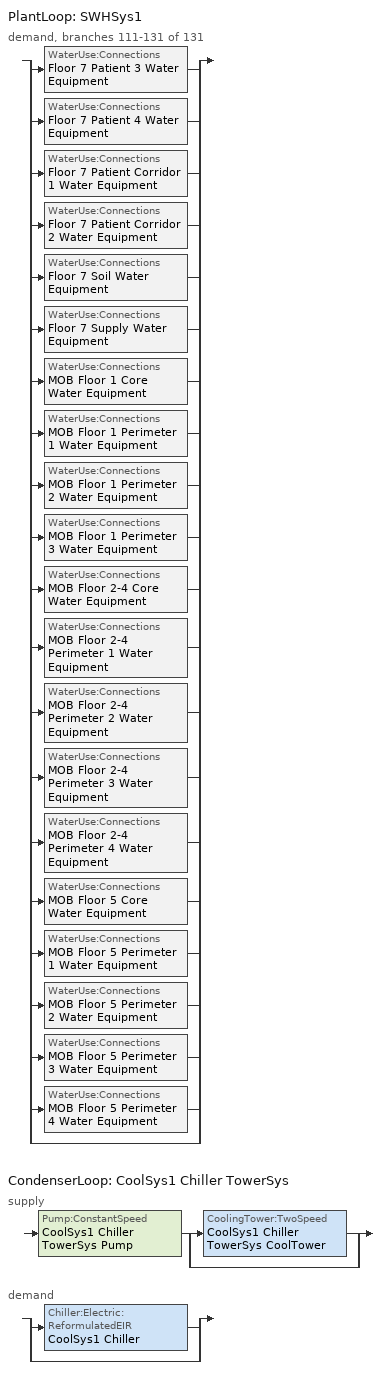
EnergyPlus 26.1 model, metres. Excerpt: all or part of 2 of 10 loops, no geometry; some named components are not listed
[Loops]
PlantLoop 'SWHSys1'
 demand, branches 111-131 of 131: split
  | WaterUse:Connections 'Floor 7 Patient 3 Water Equipment'
  | WaterUse:Connections 'Floor 7 Patient 4 Water Equipment'
  | WaterUse:Connections 'Floor 7 Patient Corridor 1 Water Equipment'
  | WaterUse:Connections 'Floor 7 Patient Corridor 2 Water Equipment'
  | WaterUse:Connections 'Floor 7 Soil Water Equipment'
  | WaterUse:Connections 'Floor 7 Supply Water Equipment'
  | WaterUse:Connections 'MOB Floor 1 Core Water Equipment'
  | WaterUse:Connections 'MOB Floor 1 Perimeter 1 Water Equipment'
  | WaterUse:Connections 'MOB Floor 1 Perimeter 2 Water Equipment'
  | WaterUse:Connections 'MOB Floor 1 Perimeter 3 Water Equipment'
  | WaterUse:Connections 'MOB Floor 2-4 Core Water Equipment'
  | WaterUse:Connections 'MOB Floor 2-4 Perimeter 1 Water Equipment'
  | WaterUse:Connections 'MOB Floor 2-4 Perimeter 2 Water Equipment'
  | WaterUse:Connections 'MOB Floor 2-4 Perimeter 3 Water Equipment'
  | WaterUse:Connections 'MOB Floor 2-4 Perimeter 4 Water Equipment'
  | WaterUse:Connections 'MOB Floor 5 Core Water Equipment'
  | WaterUse:Connections 'MOB Floor 5 Perimeter 1 Water Equipment'
  | WaterUse:Connections 'MOB Floor 5 Perimeter 2 Water Equipment'
  | WaterUse:Connections 'MOB Floor 5 Perimeter 3 Water Equipment'
  | WaterUse:Connections 'MOB Floor 5 Perimeter 4 Water Equipment'
  | bypass
CondenserLoop 'CoolSys1 Chiller TowerSys'
 supply: Pump:ConstantSpeed 'CoolSys1 Chiller TowerSys Pump' > split
  | CoolingTower:TwoSpeed 'CoolSys1 Chiller TowerSys CoolTower'
  | bypass
 demand: split
  | Chiller:Electric:ReformulatedEIR 'CoolSys1 Chiller'
  | bypass
[CondenserEquipmentList]
CoolSys1 Chiller TowerSys Equipment List: CoolSys1 Chiller TowerSys CoolTower, CoolingTower:TwoSpeed
[CondenserEquipmentOperationSchemes]
CoolSys1 Chiller TowerSys Loop Operation Scheme List: Control scheme 1=CoolSys1 Chiller TowerSys Operation Scheme; Control scheme 1 schedule=PlantOnSched
[CondenserLoop]
CoolSys1 Chiller TowerSys: Condenser equipment operation scheme=CoolSys1 Chiller TowerSys Loop Operation Scheme List; Condenser loop volume=Autocalculate; Fluid type=Water; Load distribution scheme=SequentialLoad; Maximum loop flow rate=Autosize; Maximum loop temperature=80; Minimum loop flow rate=0; Minimum loop temperature=5
[CoolingTower:TwoSpeed]
CoolSys1 Chiller TowerSys CoolTower: Basin heater capacity=0; Basin heater setpoint temperature=2; Blowdown calculation mode=ConcentrationRatio; Blowdown concentration ratio=3; Design water flow rate=Autosize; Drift loss percent=0.008; Evaporation loss factor=0.2; Evaporation loss mode=SaturatedExit; Free convection regime air flow rate=Autocalculate; Free convection regime u factor times area value=Autocalculate; High fan speed air flow rate=Autosize; High fan speed fan power=Autosize; High fan speed u factor times area value=Autosize; Low fan speed air flow rate=Autocalculate; Low fan speed fan power=Autocalculate; Low fan speed u factor times area value=Autocalculate; Performance input method=UFactorTimesAreaAndDesignWaterFlowRate; Sizing factor=1
[EnergyManagementSystem:Program]
Flr_2_Soil_2_Coil_Reheat_Energy_Program: IF (AHU_2_CCoil_Energy > 0 && AHU_2_HCoil1_Energy > 0); SET AHU_2_Problem = AHU_2_Problem + 1; ELSEIF (Flr_2_Soil_2_Load <= 0); SET Flr_2_Soil_2_RE = Flr_2_Soil_2_RE + Flr_2_Soil_2_Coil_Energy; ELSEIF (AHU_2_HCoil1_Energy > 0 && AHU_2_CCoil_Energy == 0); SET Flr_2_Soil_2_Heat = Flr_2_Soil_2_Heat + Flr_2_Soil_2_Coil_Energy; ELSEIF (AHU_2_CCoil_Energy > 0 && AHU_2_HCoil1_Energy == 0); SET Flr_2_Soil_2_DT1 = Flr_2_Soil_2_Coil_Outlet_Air_Temp - Flr_2_Soil_2_Coil_Inlet_Air_Temp; SET Flr_2_Soil_2_DT2 = @Max (AHU_2_CoolC_Inlet_Node_Temp - AHU_2_Fan_Out) 0; If Flr_2_Soil_2_DT1 > 0.0; SET Flr_2_Soil_2_Ratio = @Min (Flr_2_Soil_2_DT2 / Flr_2_Soil_2_DT1) 1; ELSE; SET Flr_2_Soil_2_Ratio = 1.0; ENDIF; SET Flr_2_Soil_2_RE = Flr_2_Soil_2_RE + (Flr_2_Soil_2_Ratio * Flr_2_Soil_2_Coil_Energy); SET Flr_2_Soil_2_Heat = Flr_2_Soil_2_Heat + ((1-Flr_2_Soil_2_Ratio) * Flr_2_Soil_2_Coil_Energy); ELSEIF (AHU_2_CCoil_Energy == 0 && AHU_2_HCoil1_Energy == 0); SET AHU_2_Economize = AHU_2_Economize + 1; SET Flr_2_Soil_2_Heat = Flr_2_Soil_2_Heat + Flr_2_Soil_2_Coil_Energy; ENDIF
Flr_2_Sterile_Coil_Reheat_Energy_Program: IF (AHU_1_CCoil_Energy > 0 && AHU_1_HCoil1_Energy > 0); SET AHU_1_Problem = AHU_1_Problem + 1; ELSEIF (Flr_2_Sterile_Load <= 0); SET Flr_2_Sterile_RE = Flr_2_Sterile_RE + Flr_2_Sterile_Coil_Energy; ELSEIF (AHU_1_HCoil1_Energy > 0 && AHU_1_CCoil_Energy == 0); SET Flr_2_Sterile_Heat = Flr_2_Sterile_Heat + Flr_2_Sterile_Coil_Energy; ELSEIF (AHU_1_CCoil_Energy > 0 && AHU_1_HCoil1_Energy == 0); SET Flr_2_Sterile_DT1 = Flr_2_Sterile_Coil_Outlet_Air_Temp - Flr_2_Sterile_Coil_Inlet_Air_Temp; SET Flr_2_Sterile_DT2 = @Max (AHU_1_CoolC_Inlet_Node_Temp - AHU_1_Fan_Out) 0; IF Flr_2_Sterile_DT1 > 0.0; SET Flr_2_Sterile_Ratio = @Min (Flr_2_Sterile_DT2 / Flr_2_Sterile_DT1) 1; ELSE; SET Flr_2_Sterile_Ratio = 1.0; ENDIF; SET Flr_2_Sterile_RE = Flr_2_Sterile_RE + (Flr_2_Sterile_Ratio * Flr_2_Sterile_Coil_Energy); SET Flr_2_Sterile_Heat = Flr_2_Sterile_Heat + ((1-Flr_2_Sterile_Ratio) * Flr_2_Sterile_Coil_Energy); ELSEIF (AHU_1_CCoil_Energy == 0 && AHU_1_HCoil1_Energy == 0); SET AHU_1_Economize = AHU_1_Economize + 1; SET Flr_2_Sterile_Heat = Flr_2_Sterile_Heat + Flr_2_Sterile_Coil_Energy; ENDIF
Flr_2_Stor_1_Coil_Reheat_Energy_Program: IF (AHU_1_CCoil_Energy > 0 && AHU_1_HCoil1_Energy > 0); SET AHU_1_Problem = AHU_1_Problem + 1; ELSEIF (Flr_2_Stor_1_Load <= 0); SET Flr_2_Stor_1_RE = Flr_2_Stor_1_RE + Flr_2_Stor_1_Coil_Energy; ELSEIF (AHU_1_HCoil1_Energy > 0 && AHU_1_CCoil_Energy == 0); SET Flr_2_Stor_1_Heat = Flr_2_Stor_1_Heat + Flr_2_Stor_1_Coil_Energy; ELSEIF (AHU_1_CCoil_Energy > 0 && AHU_1_HCoil1_Energy == 0); SET Flr_2_Stor_1_DT1 = Flr_2_Stor_1_Coil_Outlet_Air_Temp - Flr_2_Stor_1_Coil_Inlet_Air_Temp; SET Flr_2_Stor_1_DT2 = @Max (AHU_1_CoolC_Inlet_Node_Temp - AHU_1_Fan_Out) 0; IF Flr_2_Stor_1_DT1 > 0.0; SET Flr_2_Stor_1_Ratio = @Min (Flr_2_Stor_1_DT2 / Flr_2_Stor_1_DT1) 1; ELSE; SET Flr_2_Stor_1_Ratio = 1.0; ENDIF; SET Flr_2_Stor_1_RE = Flr_2_Stor_1_RE + (Flr_2_Stor_1_Ratio * Flr_2_Stor_1_Coil_Energy); SET Flr_2_Stor_1_Heat = Flr_2_Stor_1_Heat + ((1-Flr_2_Stor_1_Ratio) * Flr_2_Stor_1_Coil_Energy); ELSEIF (AHU_1_CCoil_Energy == 0 && AHU_1_HCoil1_Energy == 0); SET AHU_1_Economize = AHU_1_Economize + 1; SET Flr_2_Stor_1_Heat = Flr_2_Stor_1_Heat + Flr_2_Stor_1_Coil_Energy; ENDIF
Flr_2_Stor_2_Coil_Reheat_Energy_Program: IF (AHU_2_CCoil_Energy > 0 && AHU_2_HCoil1_Energy > 0); SET AHU_2_Problem = AHU_2_Problem + 1; ELSEIF (Flr_2_Stor_2_Load <= 0); SET Flr_2_Stor_2_RE = Flr_2_Stor_2_RE + Flr_2_Stor_2_Coil_Energy; ELSEIF (AHU_2_HCoil1_Energy > 0 && AHU_2_CCoil_Energy == 0); SET Flr_2_Stor_2_Heat = Flr_2_Stor_2_Heat + Flr_2_Stor_2_Coil_Energy; ELSEIF (AHU_2_CCoil_Energy > 0 && AHU_2_HCoil1_Energy == 0); SET Flr_2_Stor_2_DT1 = Flr_2_Stor_2_Coil_Outlet_Air_Temp - Flr_2_Stor_2_Coil_Inlet_Air_Temp; SET Flr_2_Stor_2_DT2 = @Max (AHU_2_CoolC_Inlet_Node_Temp - AHU_2_Fan_Out) 0; IF Flr_2_Stor_2_DT1 > 0.0; SET Flr_2_Stor_2_Ratio = @Min (Flr_2_Stor_2_DT2 / Flr_2_Stor_2_DT1) 1; ELSE; SET Flr_2_Stor_2_Ratio = 1.0; ENDIF; SET Flr_2_Stor_2_RE = Flr_2_Stor_2_RE + (Flr_2_Stor_2_Ratio * Flr_2_Stor_2_Coil_Energy); SET Flr_2_Stor_2_Heat = Flr_2_Stor_2_Heat + ((1-Flr_2_Stor_2_Ratio) * Flr_2_Stor_2_Coil_Energy); ELSEIF (AHU_2_CCoil_Energy == 0 && AHU_2_HCoil1_Energy == 0); SET AHU_2_Economize = AHU_2_Economize + 1; SET Flr_2_Stor_2_Heat = Flr_2_Stor_2_Heat + Flr_2_Stor_2_Coil_Energy; ENDIF
Flr_2_Trauma_Coil_Reheat_Energy_Program: IF (AHU_2_CCoil_Energy > 0 && AHU_2_HCoil1_Energy > 0); SET AHU_2_Problem = AHU_2_Problem + 1; ELSEIF (Flr_2_Trauma_Load <= 0); SET Flr_2_Trauma_RE = Flr_2_Trauma_RE + Flr_2_Trauma_Coil_Energy; ELSEIF (AHU_2_HCoil1_Energy > 0 && AHU_2_CCoil_Energy == 0); SET Flr_2_Trauma_Heat = Flr_2_Trauma_Heat + Flr_2_Trauma_Coil_Energy; ELSEIF (AHU_2_CCoil_Energy > 0 && AHU_2_HCoil1_Energy == 0); SET Flr_2_Trauma_DT1 = Flr_2_Trauma_Coil_Outlet_Air_Temp - Flr_2_Trauma_Coil_Inlet_Air_Temp; SET Flr_2_Trauma_DT2 = @Max (AHU_2_CoolC_Inlet_Node_Temp - AHU_2_Fan_Out) 0; IF Flr_2_Trauma_DT1 > 0.0; SET Flr_2_Trauma_Ratio = @Min (Flr_2_Trauma_DT2 / Flr_2_Trauma_DT1) 1; ELSE; SET Flr_2_Trauma_Ratio = 1.0; ENDIF; SET Flr_2_Trauma_RE = Flr_2_Trauma_RE + (Flr_2_Trauma_Ratio * Flr_2_Trauma_Coil_Energy); SET Flr_2_Trauma_Heat = Flr_2_Trauma_Heat + ((1-Flr_2_Trauma_Ratio) * Flr_2_Trauma_Coil_Energy); ELSEIF (AHU_2_CCoil_Energy == 0 && AHU_2_HCoil1_Energy == 0); SET AHU_2_Economize = AHU_2_Economize + 1; SET Flr_2_Trauma_Heat = Flr_2_Trauma_Heat + Flr_2_Trauma_Coil_Energy; ENDIF
Flr_2_Triage_Coil_Reheat_Energy_Program: IF (AHU_2_CCoil_Energy > 0 && AHU_2_HCoil1_Energy > 0); SET AHU_2_Problem = AHU_2_Problem + 1; ELSEIF (Flr_2_Triage_Load <= 0); SET Flr_2_Triage_RE = Flr_2_Triage_RE + Flr_2_Triage_Coil_Energy; ELSEIF (AHU_2_HCoil1_Energy > 0 && AHU_2_CCoil_Energy == 0); SET Flr_2_Triage_Heat = Flr_2_Triage_Heat + Flr_2_Triage_Coil_Energy; ELSEIF (AHU_2_CCoil_Energy > 0 && AHU_2_HCoil1_Energy == 0); SET Flr_2_Triage_DT1 = Flr_2_Triage_Coil_Outlet_Air_Temp - Flr_2_Triage_Coil_Inlet_Air_Temp; SET Flr_2_Triage_DT2 = @Max (AHU_2_CoolC_Inlet_Node_Temp - AHU_2_Fan_Out) 0; IF Flr_2_Triage_DT1 > 0.0; SET Flr_2_Triage_Ratio = @Min (Flr_2_Triage_DT2 / Flr_2_Triage_DT1) 1; ELSE; SET Flr_2_Triage_Ratio = 1.0; ENDIF; SET Flr_2_Triage_RE = Flr_2_Triage_RE + (Flr_2_Triage_Ratio * Flr_2_Triage_Coil_Energy); SET Flr_2_Triage_Heat = Flr_2_Triage_Heat + ((1-Flr_2_Triage_Ratio) * Flr_2_Triage_Coil_Energy); ELSEIF (AHU_2_CCoil_Energy == 0 && AHU_2_HCoil1_Energy == 0); SET AHU_2_Economize = AHU_2_Economize + 1; SET Flr_2_Triage_Heat = Flr_2_Triage_Heat + Flr_2_Triage_Coil_Energy; ENDIF
Flr_2_Waiting_Coil_Reheat_Energy_Program: IF (AHU_1_CCoil_Energy > 0 && AHU_1_HCoil1_Energy > 0); SET AHU_1_Problem = AHU_1_Problem + 1; ELSEIF (Flr_2_Waiting_Load <= 0); SET Flr_2_Waiting_RE = Flr_2_Waiting_RE + Flr_2_Waiting_Coil_Energy; ELSEIF (AHU_1_HCoil1_Energy > 0 && AHU_1_CCoil_Energy == 0); SET Flr_2_Waiting_Heat = Flr_2_Waiting_Heat + Flr_2_Waiting_Coil_Energy; ELSEIF (AHU_1_CCoil_Energy > 0 && AHU_1_HCoil1_Energy == 0); SET Flr_2_Waiting_DT1 = Flr_2_Waiting_Coil_Outlet_Air_Temp - Flr_2_Waiting_Coil_Inlet_Air_Temp; SET Flr_2_Waiting_DT2 = @Max (AHU_1_CoolC_Inlet_Node_Temp - AHU_1_Fan_Out) 0; IF Flr_2_Waiting_DT1 > 0.0; SET Flr_2_Waiting_Ratio = @Min (Flr_2_Waiting_DT2 / Flr_2_Waiting_DT1) 1; ELSE; SET Flr_2_Waiting_Ratio = 1.0; ENDIF; SET Flr_2_Waiting_RE = Flr_2_Waiting_RE + (Flr_2_Waiting_Ratio * Flr_2_Waiting_Coil_Energy); SET Flr_2_Waiting_Heat = Flr_2_Waiting_Heat + ((1-Flr_2_Waiting_Ratio) * Flr_2_Waiting_Coil_Energy); ELSEIF (AHU_1_CCoil_Energy == 0 && AHU_1_HCoil1_Energy == 0); SET AHU_1_Economize = AHU_1_Economize + 1; SET Flr_2_Waiting_Heat = Flr_2_Waiting_Heat + Flr_2_Waiting_Coil_Energy; ENDIF
Flr_3_Clean_Coil_Reheat_Energy_Program: IF (AHU_5_CCoil_Energy > 0 && AHU_5_HCoil1_Energy > 0); SET AHU_5_Problem = AHU_5_Problem + 1; ELSEIF (Flr_3_Clean_Load <= 0); SET Flr_3_Clean_RE = Flr_3_Clean_RE + Flr_3_Clean_Coil_Energy; ELSEIF (AHU_5_HCoil1_Energy > 0 && AHU_5_CCoil_Energy == 0); SET Flr_3_Clean_Heat = Flr_3_Clean_Heat + Flr_3_Clean_Coil_Energy; ELSEIF (AHU_5_CCoil_Energy > 0 && AHU_5_HCoil1_Energy == 0); SET Flr_3_Clean_DT1 = Flr_3_Clean_Coil_Outlet_Air_Temp - Flr_3_Clean_Coil_Inlet_Air_Temp; SET Flr_3_Clean_DT2 = @Max (AHU_5_CoolC_Inlet_Node_Temp - AHU_5_Fan_Out) 0; IF Flr_3_Clean_DT1 > 0.0; SET Flr_3_Clean_Ratio = @Min (Flr_3_Clean_DT2 / Flr_3_Clean_DT1) 1; ELSE; SET Flr_3_Clean_Ratio = 1.0; ENDIF; SET Flr_3_Clean_RE = Flr_3_Clean_RE + (Flr_3_Clean_Ratio * Flr_3_Clean_Coil_Energy); SET Flr_3_Clean_Heat = Flr_3_Clean_Heat + ((1-Flr_3_Clean_Ratio) * Flr_3_Clean_Coil_Energy); ELSEIF (AHU_5_CCoil_Energy == 0 && AHU_5_HCoil1_Energy == 0); SET AHU_5_Economize = AHU_5_Economize + 1; SET Flr_3_Clean_Heat = Flr_3_Clean_Heat + Flr_3_Clean_Coil_Energy; ENDIF
Flr_3_Elev_Coil_Reheat_Energy_Program: IF (AHU_4_CCoil_Energy > 0 && AHU_4_HCoil1_Energy > 0); SET AHU_4_Problem = AHU_4_Problem + 1; ELSEIF (Flr_3_Elev_Load <= 0); SET Flr_3_Elev_RE = Flr_3_Elev_RE + Flr_3_Elev_Coil_Energy; ELSEIF (AHU_4_HCoil1_Energy > 0 && AHU_4_CCoil_Energy == 0); SET Flr_3_Elev_Heat = Flr_3_Elev_Heat + Flr_3_Elev_Coil_Energy; ELSEIF (AHU_4_CCoil_Energy > 0 && AHU_4_HCoil1_Energy == 0); SET Flr_3_Elev_DT1 = Flr_3_Elev_Coil_Outlet_Air_Temp - Flr_3_Elev_Coil_Inlet_Air_Temp; SET Flr_3_Elev_DT2 = @Max (AHU_4_CoolC_Inlet_Node_Temp - AHU_4_Fan_Out) 0; IF Flr_3_Elev_DT1 > 0.0; SET Flr_3_Elev_Ratio = @Min (Flr_3_Elev_DT2 / Flr_3_Elev_DT1) 1; ELSE; SET Flr_3_Elev_Ratio = 1.0; ENDIF; SET Flr_3_Elev_RE = Flr_3_Elev_RE + (Flr_3_Elev_Ratio * Flr_3_Elev_Coil_Energy); SET Flr_3_Elev_Heat = Flr_3_Elev_Heat + ((1-Flr_3_Elev_Ratio) * Flr_3_Elev_Coil_Energy); ELSEIF (AHU_4_CCoil_Energy == 0 && AHU_4_HCoil1_Energy == 0); SET AHU_4_Economize = AHU_4_Economize + 1; SET Flr_3_Elev_Heat = Flr_3_Elev_Heat + Flr_3_Elev_Coil_Energy; ENDIF
Flr_3_Exam_Coil_Reheat_Energy_Program: IF (AHU_4_CCoil_Energy > 0 && AHU_4_HCoil1_Energy > 0); SET AHU_4_Problem = AHU_4_Problem + 1; ELSEIF (Flr_3_Exam_Load <= 0); SET Flr_3_Exam_RE = Flr_3_Exam_RE + Flr_3_Exam_Coil_Energy; ELSEIF (AHU_4_HCoil1_Energy > 0 && AHU_4_CCoil_Energy == 0); SET Flr_3_Exam_Heat = Flr_3_Exam_Heat + Flr_3_Exam_Coil_Energy; ELSEIF (AHU_4_CCoil_Energy > 0 && AHU_4_HCoil1_Energy == 0); SET Flr_3_Exam_DT1 = Flr_3_Exam_Coil_Outlet_Air_Temp - Flr_3_Exam_Coil_Inlet_Air_Temp; SET Flr_3_Exam_DT2 = @Max (AHU_4_CoolC_Inlet_Node_Temp - AHU_4_Fan_Out) 0; IF Flr_3_Exam_DT1 > 0.0; SET Flr_3_Exam_Ratio = @Min (Flr_3_Exam_DT2 / Flr_3_Exam_DT1) 1; ELSE; SET Flr_3_Exam_Ratio = 1.0; ENDIF; SET Flr_3_Exam_RE = Flr_3_Exam_RE + (Flr_3_Exam_Ratio * Flr_3_Exam_Coil_Energy); SET Flr_3_Exam_Heat = Flr_3_Exam_Heat + ((1-Flr_3_Exam_Ratio) * Flr_3_Exam_Coil_Energy); ELSEIF (AHU_4_CCoil_Energy == 0 && AHU_4_HCoil1_Energy == 0); SET AHU_4_Economize = AHU_4_Economize + 1; SET Flr_3_Exam_Heat = Flr_3_Exam_Heat + Flr_3_Exam_Coil_Energy; ENDIF
Flr_3_ICU_Coil_Reheat_Energy_Program: IF (AHU_4_CCoil_Energy > 0 && AHU_4_HCoil1_Energy > 0); SET AHU_4_Problem = AHU_4_Problem + 1; ELSEIF (Flr_3_ICU_Load <= 0); SET Flr_3_ICU_RE = Flr_3_ICU_RE + Flr_3_ICU_Coil_Energy; ELSEIF (AHU_4_HCoil1_Energy > 0 && AHU_4_CCoil_Energy == 0); SET Flr_3_ICU_Heat = Flr_3_ICU_Heat + Flr_3_ICU_Coil_Energy; ELSEIF (AHU_4_CCoil_Energy > 0 && AHU_4_HCoil1_Energy == 0); SET Flr_3_ICU_DT1 = Flr_3_ICU_Coil_Outlet_Air_Temp - Flr_3_ICU_Coil_Inlet_Air_Temp; SET Flr_3_ICU_DT2 = @Max (AHU_4_CoolC_Inlet_Node_Temp - AHU_4_Fan_Out) 0; IF Flr_3_ICU_DT1 > 0.0; SET Flr_3_ICU_Ratio = @Min (Flr_3_ICU_DT2 / Flr_3_ICU_DT1) 1; ELSE; SET Flr_3_ICU_Ratio = 1.0; ENDIF; SET Flr_3_ICU_RE = Flr_3_ICU_RE + (Flr_3_ICU_Ratio * Flr_3_ICU_Coil_Energy); SET Flr_3_ICU_Heat = Flr_3_ICU_Heat + ((1-Flr_3_ICU_Ratio) * Flr_3_ICU_Coil_Energy); ELSEIF (AHU_4_CCoil_Energy == 0 && AHU_4_HCoil1_Energy == 0); SET AHU_4_Economize = AHU_4_Economize + 1; SET Flr_3_ICU_Heat = Flr_3_ICU_Heat + Flr_3_ICU_Coil_Energy; ENDIF
Flr_3_NS_1_Coil_Reheat_Energy_Program: IF (AHU_4_CCoil_Energy > 0 && AHU_4_HCoil1_Energy > 0); SET AHU_4_Problem = AHU_4_Problem + 1; ELSEIF (Flr_3_NS_1_Load <= 0); SET Flr_3_NS_1_RE = Flr_3_NS_1_RE + Flr_3_NS_1_Coil_Energy; ELSEIF (AHU_4_HCoil1_Energy > 0 && AHU_4_CCoil_Energy == 0); SET Flr_3_NS_1_Heat = Flr_3_NS_1_Heat + Flr_3_NS_1_Coil_Energy; ELSEIF (AHU_4_CCoil_Energy > 0 && AHU_4_HCoil1_Energy == 0); SET Flr_3_NS_1_DT1 = Flr_3_NS_1_Coil_Outlet_Air_Temp - Flr_3_NS_1_Coil_Inlet_Air_Temp; SET Flr_3_NS_1_DT2 = @Max (AHU_4_CoolC_Inlet_Node_Temp - AHU_4_Fan_Out) 0; IF Flr_3_NS_1_DT1 > 0.0; SET Flr_3_NS_1_Ratio = @Min (Flr_3_NS_1_DT2 / Flr_3_NS_1_DT1) 1; ELSE; SET Flr_3_NS_1_Ratio = 1.0; ENDIF; SET Flr_3_NS_1_RE = Flr_3_NS_1_RE + (Flr_3_NS_1_Ratio * Flr_3_NS_1_Coil_Energy); SET Flr_3_NS_1_Heat = Flr_3_NS_1_Heat + ((1-Flr_3_NS_1_Ratio) * Flr_3_NS_1_Coil_Energy); ELSEIF (AHU_4_CCoil_Energy == 0 && AHU_4_HCoil1_Energy == 0); SET AHU_4_Economize = AHU_4_Economize + 1; SET Flr_3_NS_1_Heat = Flr_3_NS_1_Heat + Flr_3_NS_1_Coil_Energy; ENDIF
Flr_3_NS_2_Coil_Reheat_Energy_Program: IF (AHU_4_CCoil_Energy > 0 && AHU_4_HCoil1_Energy > 0); SET AHU_4_Problem = AHU_4_Problem + 1; ELSEIF (Flr_3_NS_2_Load <= 0); SET Flr_3_NS_2_RE = Flr_3_NS_2_RE + Flr_3_NS_2_Coil_Energy; ELSEIF (AHU_4_HCoil1_Energy > 0 && AHU_4_CCoil_Energy == 0); SET Flr_3_NS_2_Heat = Flr_3_NS_2_Heat + Flr_3_NS_2_Coil_Energy; ELSEIF (AHU_4_CCoil_Energy > 0 && AHU_4_HCoil1_Energy == 0); SET Flr_3_NS_2_DT1 = Flr_3_NS_2_Coil_Outlet_Air_Temp - Flr_3_NS_2_Coil_Inlet_Air_Temp; SET Flr_3_NS_2_DT2 = @Max (AHU_4_CoolC_Inlet_Node_Temp - AHU_4_Fan_Out) 0; IF Flr_3_NS_2_DT1 > 0.0; SET Flr_3_NS_2_Ratio = @Min (Flr_3_NS_2_DT2 / Flr_3_NS_2_DT1) 1; ELSE; SET Flr_3_NS_2_Ratio = 1.0; ENDIF; SET Flr_3_NS_2_RE = Flr_3_NS_2_RE + (Flr_3_NS_2_Ratio * Flr_3_NS_2_Coil_Energy); SET Flr_3_NS_2_Heat = Flr_3_NS_2_Heat + ((1-Flr_3_NS_2_Ratio) * Flr_3_NS_2_Coil_Energy); ELSEIF (AHU_4_CCoil_Energy == 0 && AHU_4_HCoil1_Energy == 0); SET AHU_4_Economize = AHU_4_Economize + 1; SET Flr_3_NS_2_Heat = Flr_3_NS_2_Heat + Flr_3_NS_2_Coil_Energy; ENDIF
Flr_3_Nursery_Coil_Reheat_Energy_Program: IF (AHU_4_CCoil_Energy > 0 && AHU_4_HCoil1_Energy > 0); SET AHU_4_Problem = AHU_4_Problem + 1; ELSEIF (Flr_3_Nursery_Load <= 0); SET Flr_3_Nursery_RE = Flr_3_Nursery_RE + Flr_3_Nursery_Coil_Energy; ELSEIF (AHU_4_HCoil1_Energy > 0 && AHU_4_CCoil_Energy == 0); SET Flr_3_Nursery_Heat = Flr_3_Nursery_Heat + Flr_3_Nursery_Coil_Energy; ELSEIF (AHU_4_CCoil_Energy > 0 && AHU_4_HCoil1_Energy == 0); SET Flr_3_Nursery_DT1 = Flr_3_Nursery_Coil_Outlet_Air_Temp - Flr_3_Nursery_Coil_Inlet_Air_Temp; SET Flr_3_Nursery_DT2 = @Max (AHU_4_CoolC_Inlet_Node_Temp - AHU_4_Fan_Out) 0; IF Flr_3_Nursery_DT1 > 0.0; SET Flr_3_Nursery_Ratio = @Min (Flr_3_Nursery_DT2 / Flr_3_Nursery_DT1) 1; ELSE; SET Flr_3_Nursery_Ratio = 1.0; ENDIF; SET Flr_3_Nursery_RE = Flr_3_Nursery_RE + (Flr_3_Nursery_Ratio * Flr_3_Nursery_Coil_Energy); SET Flr_3_Nursery_Heat = Flr_3_Nursery_Heat + ((1-Flr_3_Nursery_Ratio) * Flr_3_Nursery_Coil_Energy); ELSEIF (AHU_4_CCoil_Energy == 0 && AHU_4_HCoil1_Energy == 0); SET AHU_4_Economize = AHU_4_Economize + 1; SET Flr_3_Nursery_Heat = Flr_3_Nursery_Heat + Flr_3_Nursery_Coil_Energy; ENDIF
Flr_3_OR_Coil_Reheat_Energy_Program: IF (AHU_3_CCoil_Energy > 0 && AHU_3_HCoil1_Energy > 0); SET AHU_3_Problem = AHU_3_Problem + 1; ELSEIF (Flr_3_OR_Load <= 0); SET Flr_3_OR_RE = Flr_3_OR_RE + Flr_3_OR_Coil_Energy; ELSEIF (AHU_3_HCoil1_Energy > 0 && AHU_3_CCoil_Energy == 0); SET Flr_3_OR_Heat = Flr_3_OR_Heat + Flr_3_OR_Coil_Energy; ELSEIF (AHU_3_CCoil_Energy > 0 && AHU_3_HCoil1_Energy == 0); SET Flr_3_OR_DT1 = Flr_3_OR_Coil_Outlet_Air_Temp - Flr_3_OR_Coil_Inlet_Air_Temp; SET Flr_3_OR_DT2 = @Max (AHU_3_CoolC_Inlet_Node_Temp - AHU_3_Fan_Out) 0; IF Flr_3_OR_DT1 > 0.0; SET Flr_3_OR_Ratio = @Min (Flr_3_OR_DT2 / Flr_3_OR_DT1) 1; ELSE; SET Flr_3_OR_Ratio = 1.0; ENDIF; SET Flr_3_OR_RE = Flr_3_OR_RE + (Flr_3_OR_Ratio * Flr_3_OR_Coil_Energy); SET Flr_3_OR_Heat = Flr_3_OR_Heat + ((1-Flr_3_OR_Ratio) * Flr_3_OR_Coil_Energy); ELSEIF (AHU_3_CCoil_Energy == 0 && AHU_3_HCoil1_Energy == 0); SET AHU_3_Economize = AHU_3_Economize + 1; SET Flr_3_OR_Heat = Flr_3_OR_Heat + Flr_3_OR_Coil_Energy; ENDIF
Flr_3_Off_Coil_Reheat_Energy_Program: IF (AHU_4_CCoil_Energy > 0 && AHU_4_HCoil1_Energy > 0); SET AHU_4_Problem = AHU_4_Problem + 1; ELSEIF (Flr_3_Off_Load <= 0); SET Flr_3_Off_RE = Flr_3_Off_RE + Flr_3_Off_Coil_Energy; ELSEIF (AHU_4_HCoil1_Energy > 0 && AHU_4_CCoil_Energy == 0); SET Flr_3_Off_Heat = Flr_3_Off_Heat + Flr_3_Off_Coil_Energy; ELSEIF (AHU_4_CCoil_Energy > 0 && AHU_4_HCoil1_Energy == 0); SET Flr_3_Off_DT1 = Flr_3_Off_Coil_Outlet_Air_Temp - Flr_3_Off_Coil_Inlet_Air_Temp; SET Flr_3_Off_DT2 = @Max (AHU_4_CoolC_Inlet_Node_Temp - AHU_4_Fan_Out) 0; IF Flr_3_Off_DT1 > 0.0; SET Flr_3_Off_Ratio = @Min (Flr_3_Off_DT2 / Flr_3_Off_DT1) 1; ELSE; SET Flr_3_Off_Ratio = 1.0; ENDIF; SET Flr_3_Off_RE = Flr_3_Off_RE + (Flr_3_Off_Ratio * Flr_3_Off_Coil_Energy); SET Flr_3_Off_Heat = Flr_3_Off_Heat + ((1-Flr_3_Off_Ratio) * Flr_3_Off_Coil_Energy); ELSEIF (AHU_4_CCoil_Energy == 0 && AHU_4_HCoil1_Energy == 0); SET AHU_4_Economize = AHU_4_Economize + 1; SET Flr_3_Off_Heat = Flr_3_Off_Heat + Flr_3_Off_Coil_Energy; ENDIF
Flr_3_PatCor1_Coil_Reheat_Energy_Program: IF (AHU_4_CCoil_Energy > 0 && AHU_4_HCoil1_Energy > 0); SET AHU_4_Problem = AHU_4_Problem + 1; ELSEIF (Flr_3_PatCor1_Load <= 0); SET Flr_3_PatCor1_RE = Flr_3_PatCor1_RE + Flr_3_PatCor1_Coil_Energy; ELSEIF (AHU_4_HCoil1_Energy > 0 && AHU_4_CCoil_Energy == 0); SET Flr_3_PatCor1_Heat = Flr_3_PatCor1_Heat + Flr_3_PatCor1_Coil_Energy; ELSEIF (AHU_4_CCoil_Energy > 0 && AHU_4_HCoil1_Energy == 0); SET Flr_3_PatCor1_DT1 = Flr_3_PatCor1_Coil_Outlet_Air_Temp - Flr_3_PatCor1_Coil_Inlet_Air_Temp; SET Flr_3_PatCor1_DT2 = @Max (AHU_4_CoolC_Inlet_Node_Temp - AHU_4_Fan_Out) 0; IF Flr_3_PatCor1_DT1 > 0.0; SET Flr_3_PatCor1_Ratio = @Min (Flr_3_PatCor1_DT2 / Flr_3_PatCor1_DT1) 1; ELSE; SET Flr_3_PatCor1_Ratio = 1.0; ENDIF; SET Flr_3_PatCor1_RE = Flr_3_PatCor1_RE + (Flr_3_PatCor1_Ratio * Flr_3_PatCor1_Coil_Energy); SET Flr_3_PatCor1_Heat = Flr_3_PatCor1_Heat + ((1-Flr_3_PatCor1_Ratio) * Flr_3_PatCor1_Coil_Energy); ELSEIF (AHU_4_CCoil_Energy == 0 && AHU_4_HCoil1_Energy == 0); SET AHU_4_Economize = AHU_4_Economize + 1; SET Flr_3_PatCor1_Heat = Flr_3_PatCor1_Heat + Flr_3_PatCor1_Coil_Energy; ENDIF
Flr_3_PatCor2_Coil_Reheat_Energy_Program: IF (AHU_5_CCoil_Energy > 0 && AHU_5_HCoil1_Energy > 0); SET AHU_5_Problem = AHU_5_Problem + 1; ELSEIF (Flr_3_PatCor2_Load <= 0); SET Flr_3_PatCor2_RE = Flr_3_PatCor2_RE + Flr_3_PatCor2_Coil_Energy; ELSEIF (AHU_5_HCoil1_Energy > 0 && AHU_5_CCoil_Energy == 0); SET Flr_3_PatCor2_Heat = Flr_3_PatCor2_Heat + Flr_3_PatCor2_Coil_Energy; ELSEIF (AHU_5_CCoil_Energy > 0 && AHU_5_HCoil1_Energy == 0); SET Flr_3_PatCor2_DT1 = Flr_3_PatCor2_Coil_Outlet_Air_Temp - Flr_3_PatCor2_Coil_Inlet_Air_Temp; SET Flr_3_PatCor2_DT2 = @Max (AHU_5_CoolC_Inlet_Node_Temp - AHU_5_Fan_Out) 0; IF Flr_3_PatCor2_DT1 > 0.0; SET Flr_3_PatCor2_Ratio = @Min (Flr_3_PatCor2_DT2 / Flr_3_PatCor2_DT1) 1; ELSE; SET Flr_3_PatCor2_Ratio = 1.0; ENDIF; SET Flr_3_PatCor2_RE = Flr_3_PatCor2_RE + (Flr_3_PatCor2_Ratio * Flr_3_PatCor2_Coil_Energy); SET Flr_3_PatCor2_Heat = Flr_3_PatCor2_Heat + ((1-Flr_3_PatCor2_Ratio) * Flr_3_PatCor2_Coil_Energy); ELSEIF (AHU_5_CCoil_Energy == 0 && AHU_5_HCoil1_Energy == 0); SET AHU_5_Economize = AHU_5_Economize + 1; SET Flr_3_PatCor2_Heat = Flr_3_PatCor2_Heat + Flr_3_PatCor2_Coil_Energy; ENDIF
Flr_3_Pat_1_Coil_Reheat_Energy_Program: IF (AHU_5_CCoil_Energy > 0 && AHU_5_HCoil1_Energy > 0); SET AHU_5_Problem = AHU_5_Problem + 1; ELSEIF (Flr_3_Pat_1_Load <= 0); SET Flr_3_Pat_1_RE = Flr_3_Pat_1_RE + Flr_3_Pat_1_Coil_Energy; ELSEIF (AHU_5_HCoil1_Energy > 0 && AHU_5_CCoil_Energy == 0); SET Flr_3_Pat_1_Heat = Flr_3_Pat_1_Heat + Flr_3_Pat_1_Coil_Energy; ELSEIF (AHU_5_CCoil_Energy > 0 && AHU_5_HCoil1_Energy == 0); SET Flr_3_Pat_1_DT1 = Flr_3_Pat_1_Coil_Outlet_Air_Temp - Flr_3_Pat_1_Coil_Inlet_Air_Temp; SET Flr_3_Pat_1_DT2 = @Max (AHU_5_CoolC_Inlet_Node_Temp - AHU_5_Fan_Out) 0; IF Flr_3_Pat_1_DT1 > 0.0; SET Flr_3_Pat_1_Ratio = @Min (Flr_3_Pat_1_DT2 / Flr_3_Pat_1_DT1) 1; ELSE; SET Flr_3_Pat_1_Ratio = 1.0; ENDIF; SET Flr_3_Pat_1_RE = Flr_3_Pat_1_RE + (Flr_3_Pat_1_Ratio * Flr_3_Pat_1_Coil_Energy); SET Flr_3_Pat_1_Heat = Flr_3_Pat_1_Heat + ((1-Flr_3_Pat_1_Ratio) * Flr_3_Pat_1_Coil_Energy); ELSEIF (AHU_5_CCoil_Energy == 0 && AHU_5_HCoil1_Energy == 0); SET AHU_5_Economize = AHU_5_Economize + 1; SET Flr_3_Pat_1_Heat = Flr_3_Pat_1_Heat + Flr_3_Pat_1_Coil_Energy; ENDIF
Flr_3_Pat_2_Coil_Reheat_Energy_Program: IF (AHU_5_CCoil_Energy > 0 && AHU_5_HCoil1_Energy > 0); SET AHU_5_Problem = AHU_5_Problem + 1; ELSEIF (Flr_3_Pat_2_Load <= 0); SET Flr_3_Pat_2_RE = Flr_3_Pat_2_RE + Flr_3_Pat_2_Coil_Energy; ELSEIF (AHU_5_HCoil1_Energy > 0 && AHU_5_CCoil_Energy == 0); SET Flr_3_Pat_2_Heat = Flr_3_Pat_2_Heat + Flr_3_Pat_2_Coil_Energy; ELSEIF (AHU_5_CCoil_Energy > 0 && AHU_5_HCoil1_Energy == 0); SET Flr_3_Pat_2_DT1 = Flr_3_Pat_2_Coil_Outlet_Air_Temp - Flr_3_Pat_2_Coil_Inlet_Air_Temp; SET Flr_3_Pat_2_DT2 = @Max (AHU_5_CoolC_Inlet_Node_Temp - AHU_5_Fan_Out) 0; IF Flr_3_Pat_2_DT1 > 0.0; SET Flr_3_Pat_2_Ratio = @Min (Flr_3_Pat_2_DT2 / Flr_3_Pat_2_DT1) 1; ELSE; SET Flr_3_Pat_2_Ratio = 1.0; ENDIF; SET Flr_3_Pat_2_RE = Flr_3_Pat_2_RE + (Flr_3_Pat_2_Ratio * Flr_3_Pat_2_Coil_Energy); SET Flr_3_Pat_2_Heat = Flr_3_Pat_2_Heat + ((1-Flr_3_Pat_2_Ratio) * Flr_3_Pat_2_Coil_Energy); ELSEIF (AHU_5_CCoil_Energy == 0 && AHU_5_HCoil1_Energy == 0); SET AHU_5_Economize = AHU_5_Economize + 1; SET Flr_3_Pat_2_Heat = Flr_3_Pat_2_Heat + Flr_3_Pat_2_Coil_Energy; ENDIF
Flr_3_Pat_3_Coil_Reheat_Energy_Program: IF (AHU_4_CCoil_Energy > 0 && AHU_4_HCoil1_Energy > 0); SET AHU_4_Problem = AHU_4_Problem + 1; ELSEIF (Flr_3_Pat_3_Load <= 0); SET Flr_3_Pat_3_RE = Flr_3_Pat_3_RE + Flr_3_Pat_3_Coil_Energy; ELSEIF (AHU_4_HCoil1_Energy > 0 && AHU_4_CCoil_Energy == 0); SET Flr_3_Pat_3_Heat = Flr_3_Pat_3_Heat + Flr_3_Pat_3_Coil_Energy; ELSEIF (AHU_4_CCoil_Energy > 0 && AHU_4_HCoil1_Energy == 0); SET Flr_3_Pat_3_DT1 = Flr_3_Pat_3_Coil_Outlet_Air_Temp - Flr_3_Pat_3_Coil_Inlet_Air_Temp; SET Flr_3_Pat_3_DT2 = @Max (AHU_4_CoolC_Inlet_Node_Temp - AHU_4_Fan_Out) 0; IF Flr_3_Pat_3_DT1 > 0.0; SET Flr_3_Pat_3_Ratio = @Min (Flr_3_Pat_3_DT2 / Flr_3_Pat_3_DT1) 1; ELSE; SET Flr_3_Pat_3_Ratio = 1.0; ENDIF; SET Flr_3_Pat_3_RE = Flr_3_Pat_3_RE + (Flr_3_Pat_3_Ratio * Flr_3_Pat_3_Coil_Energy); SET Flr_3_Pat_3_Heat = Flr_3_Pat_3_Heat + ((1-Flr_3_Pat_3_Ratio) * Flr_3_Pat_3_Coil_Energy); ELSEIF (AHU_4_CCoil_Energy == 0 && AHU_4_HCoil1_Energy == 0); SET AHU_4_Economize = AHU_4_Economize + 1; SET Flr_3_Pat_3_Heat = Flr_3_Pat_3_Heat + Flr_3_Pat_3_Coil_Energy; ENDIF
Flr_3_Pat_4_Coil_Reheat_Energy_Program: IF (AHU_4_CCoil_Energy > 0 && AHU_4_HCoil1_Energy > 0); SET AHU_4_Problem = AHU_4_Problem + 1; ELSEIF (Flr_3_Pat_4_Load <= 0); SET Flr_3_Pat_4_RE = Flr_3_Pat_4_RE + Flr_3_Pat_4_Coil_Energy; ELSEIF (AHU_4_HCoil1_Energy > 0 && AHU_4_CCoil_Energy == 0); SET Flr_3_Pat_4_Heat = Flr_3_Pat_4_Heat + Flr_3_Pat_4_Coil_Energy; ELSEIF (AHU_4_CCoil_Energy > 0 && AHU_4_HCoil1_Energy == 0); SET Flr_3_Pat_4_DT1 = Flr_3_Pat_4_Coil_Outlet_Air_Temp - Flr_3_Pat_4_Coil_Inlet_Air_Temp; SET Flr_3_Pat_4_DT2 = @Max (AHU_4_CoolC_Inlet_Node_Temp - AHU_4_Fan_Out) 0; IF Flr_3_Pat_4_DT1 > 0.0; SET Flr_3_Pat_4_Ratio = @Min (Flr_3_Pat_4_DT2 / Flr_3_Pat_4_DT1) 1; ELSE; SET Flr_3_Pat_4_Ratio = 1.0; ENDIF; SET Flr_3_Pat_4_RE = Flr_3_Pat_4_RE + (Flr_3_Pat_4_Ratio * Flr_3_Pat_4_Coil_Energy); SET Flr_3_Pat_4_Heat = Flr_3_Pat_4_Heat + ((1-Flr_3_Pat_4_Ratio) * Flr_3_Pat_4_Coil_Energy); ELSEIF (AHU_4_CCoil_Energy == 0 && AHU_4_HCoil1_Energy == 0); SET AHU_4_Economize = AHU_4_Economize + 1; SET Flr_3_Pat_4_Heat = Flr_3_Pat_4_Heat + Flr_3_Pat_4_Coil_Energy; ENDIF
Flr_3_Proc_Coil_Reheat_Energy_Program: IF (AHU_4_CCoil_Energy > 0 && AHU_4_HCoil1_Energy > 0); SET AHU_4_Problem = AHU_4_Problem + 1; ELSEIF (Flr_3_Proc_Load <= 0); SET Flr_3_Proc_RE = Flr_3_Proc_RE + Flr_3_Proc_Coil_Energy; ELSEIF (AHU_4_HCoil1_Energy > 0 && AHU_4_CCoil_Energy == 0); SET Flr_3_Proc_Heat = Flr_3_Proc_Heat + Flr_3_Proc_Coil_Energy; ELSEIF (AHU_4_CCoil_Energy > 0 && AHU_4_HCoil1_Energy == 0); SET Flr_3_Proc_DT1 = Flr_3_Proc_Coil_Outlet_Air_Temp - Flr_3_Proc_Coil_Inlet_Air_Temp; SET Flr_3_Proc_DT2 = @Max (AHU_4_CoolC_Inlet_Node_Temp - AHU_4_Fan_Out) 0; IF Flr_3_Proc_DT1 > 0.0; SET Flr_3_Proc_Ratio = @Min (Flr_3_Proc_DT2 / Flr_3_Proc_DT1) 1; ELSE; SET Flr_3_Proc_Ratio = 1.0; ENDIF; SET Flr_3_Proc_RE = Flr_3_Proc_RE + (Flr_3_Proc_Ratio * Flr_3_Proc_Coil_Energy); SET Flr_3_Proc_Heat = Flr_3_Proc_Heat + ((1-Flr_3_Proc_Ratio) * Flr_3_Proc_Coil_Energy); ELSEIF (AHU_4_CCoil_Energy == 0 && AHU_4_HCoil1_Energy == 0); SET AHU_4_Economize = AHU_4_Economize + 1; SET Flr_3_Proc_Heat = Flr_3_Proc_Heat + Flr_3_Proc_Coil_Energy; ENDIF
Flr_3_Soil_Coil_Reheat_Energy_Program: IF (AHU_4_CCoil_Energy > 0 && AHU_4_HCoil1_Energy > 0); SET AHU_4_Problem = AHU_4_Problem + 1; ELSEIF (Flr_3_Soil_Load <= 0); SET Flr_3_Soil_RE = Flr_3_Soil_RE + Flr_3_Soil_Coil_Energy; ELSEIF (AHU_4_HCoil1_Energy > 0 && AHU_4_CCoil_Energy == 0); SET Flr_3_Soil_Heat = Flr_3_Soil_Heat + Flr_3_Soil_Coil_Energy; ELSEIF (AHU_4_CCoil_Energy > 0 && AHU_4_HCoil1_Energy == 0); SET Flr_3_Soil_DT1 = Flr_3_Soil_Coil_Outlet_Air_Temp - Flr_3_Soil_Coil_Inlet_Air_Temp; SET Flr_3_Soil_DT2 = @Max (AHU_4_CoolC_Inlet_Node_Temp - AHU_4_Fan_Out) 0; IF Flr_3_Soil_DT1 > 0.0; SET Flr_3_Soil_Ratio = @Min (Flr_3_Soil_DT2 / Flr_3_Soil_DT1) 1; ELSE; SET Flr_3_Soil_Ratio = 1.0; ENDIF; SET Flr_3_Soil_RE = Flr_3_Soil_RE + (Flr_3_Soil_Ratio * Flr_3_Soil_Coil_Energy); SET Flr_3_Soil_Heat = Flr_3_Soil_Heat + ((1-Flr_3_Soil_Ratio) * Flr_3_Soil_Coil_Energy); ELSEIF (AHU_4_CCoil_Energy == 0 && AHU_4_HCoil1_Energy == 0); SET AHU_4_Economize = AHU_4_Economize + 1; SET Flr_3_Soil_Heat = Flr_3_Soil_Heat + Flr_3_Soil_Coil_Energy; ENDIF
[PlantEquipmentOperation:CoolingLoad]
CoolSys1 Chiller TowerSys Operation Scheme: Load range 1 lower limit=0; Load range 1 upper limit=1e+12; Range 1 equipment list=CoolSys1 Chiller TowerSys Equipment List
[Pump:ConstantSpeed]
CoolSys1 Chiller TowerSys Pump: Design flow rate=Autosize; Design power consumption=Autosize; Design pump head=179352; Fraction of motor inefficiencies to fluid stream=0; Motor efficiency=0.87; Pump control type=Intermittent
[SetpointManager:FollowOutdoorAirTemperature]
MyCondenserControl: Control variable=Temperature; Maximum setpoint temperature=80; Minimum setpoint temperature=5; Offset temperature difference=0; Reference temperature type=OutdoorAirWetBulb; Setpoint node or nodelist=CoolSys1 Chiller TowerSys Supply Outlet Node
[Sizing:Plant]
CoolSys1 Chiller TowerSys: Design loop exit temperature=29.4; Loop design temperature difference=5.6; Loop type=Condenser
[WaterUse:Connections]
Name | Water use equipment name 1
Floor 7 Patient 3 Water Equipment | Floor 7 Patient 3 Water Equipment
Floor 7 Patient 4 Water Equipment | Floor 7 Patient 4 Water Equipment
Floor 7 Patient Corridor 1 Water Equipment | Floor 7 Patient Corridor 1 Water Equipment
Floor 7 Patient Corridor 2 Water Equipment | Floor 7 Patient Corridor 2 Water Equipment
Floor 7 Soil Water Equipment | Floor 7 Soil Water Equipment
Floor 7 Supply Water Equipment | Floor 7 Supply Water Equipment
MOB Floor 1 Core Water Equipment | MOB Floor 1 Core Water Equipment
MOB Floor 1 Perimeter 1 Water Equipment | MOB Floor 1 Perimeter 1 Water Equipment
MOB Floor 1 Perimeter 2 Water Equipment | MOB Floor 1 Perimeter 2 Water Equipment
MOB Floor 1 Perimeter 3 Water Equipment | MOB Floor 1 Perimeter 3 Water Equipment
MOB Floor 2-4 Core Water Equipment | MOB Floor 2-4 Core Water Equipment
MOB Floor 2-4 Perimeter 1 Water Equipment | MOB Floor 2-4 Perimeter 1 Water Equipment
MOB Floor 2-4 Perimeter 2 Water Equipment | MOB Floor 2-4 Perimeter 2 Water Equipment
MOB Floor 2-4 Perimeter 3 Water Equipment | MOB Floor 2-4 Perimeter 3 Water Equipment
MOB Floor 2-4 Perimeter 4 Water Equipment | MOB Floor 2-4 Perimeter 4 Water Equipment
MOB Floor 5 Core Water Equipment | MOB Floor 5 Core Water Equipment
MOB Floor 5 Perimeter 1 Water Equipment | MOB Floor 5 Perimeter 1 Water Equipment
MOB Floor 5 Perimeter 2 Water Equipment | MOB Floor 5 Perimeter 2 Water Equipment
MOB Floor 5 Perimeter 3 Water Equipment | MOB Floor 5 Perimeter 3 Water Equipment
MOB Floor 5 Perimeter 4 Water Equipment | MOB Floor 5 Perimeter 4 Water Equipment
[WaterUse:Equipment]
Name | Zone | Flow rate fraction schedule | Hot water supply temperature schedule | Latent fraction schedule | Peak flow rate | Sensible fraction schedule | Target temperature schedule
Floor 7 Patient 3 Water Equipment | Floor 7 Patient 3 | PATIENT_SWH_SCH | Floor 7 Patient 3 Water Equipment Hot Supply Temp Sched | Floor 7 Patient 3 Water Equipment Latent fract sched | 1.93478e-05 | Floor 7 Patient 3 Water Equipment Sensible fract sched | Floor 7 Patient 3 Water Equipment Temp Sched
Floor 7 Patient 4 Water Equipment | Floor 7 Patient 4 | PATIENT_SWH_SCH | Floor 7 Patient 4 Water Equipment Hot Supply Temp Sched | Floor 7 Patient 4 Water Equipment Latent fract sched | 1.93478e-05 | Floor 7 Patient 4 Water Equipment Sensible fract sched | Floor 7 Patient 4 Water Equipment Temp Sched
Floor 7 Patient Corridor 1 Water Equipment | Floor 7 Patient Corridor 1 | BLDG_OCC_SCH_24_7 | Floor 7 Patient Corridor 1 Water Equipment Hot Supply Temp Sched | Floor 7 Patient Corridor 1 Water Equipment Latent fract sched | 0 | Floor 7 Patient Corridor 1 Water Equipment Sensible fract sched | Floor 7 Patient Corridor 1 Water Equipment Temp Sched
Floor 7 Patient Corridor 2 Water Equipment | Floor 7 Patient Corridor 2 | BLDG_OCC_SCH_24_7 | Floor 7 Patient Corridor 2 Water Equipment Hot Supply Temp Sched | Floor 7 Patient Corridor 2 Water Equipment Latent fract sched | 0 | Floor 7 Patient Corridor 2 Water Equipment Sensible fract sched | Floor 7 Patient Corridor 2 Water Equipment Temp Sched
Floor 7 Soil Water Equipment | Floor 7 Soil | BLDG_OCC_SCH_24_7 | Floor 7 Soil Water Equipment Hot Supply Temp Sched | Floor 7 Soil Water Equipment Latent fract sched | 3.98327e-06 | Floor 7 Soil Water Equipment Sensible fract sched | Floor 7 Soil Water Equipment Temp Sched
Floor 7 Supply Water Equipment | Floor 7 Supply | BLDG_OCC_SCH_24_7 | Floor 7 Supply Water Equipment Hot Supply Temp Sched | Floor 7 Supply Water Equipment Latent fract sched | 0 | Floor 7 Supply Water Equipment Sensible fract sched | Floor 7 Supply Water Equipment Temp Sched
MOB Floor 1 Core Water Equipment | MOB Floor 1 Core | BLDG_OCC_SCH_OFFICE | MOB Floor 1 Core Water Equipment Hot Supply Temp Sched | MOB Floor 1 Core Water Equipment Latent fract sched | 7.2675e-07 | MOB Floor 1 Core Water Equipment Sensible fract sched | MOB Floor 1 Core Water Equipment Temp Sched
MOB Floor 1 Perimeter 1 Water Equipment | MOB Floor 1 Perimeter 1 | BLDG_OCC_SCH_OFFICE | MOB Floor 1 Perimeter 1 Water Equipment Hot Supply Temp Sched | MOB Floor 1 Perimeter 1 Water Equipment Latent fract sched | 1.20685e-07 | MOB Floor 1 Perimeter 1 Water Equipment Sensible fract sched | MOB Floor 1 Perimeter 1 Water Equipment Temp Sched
MOB Floor 1 Perimeter 2 Water Equipment | MOB Floor 1 Perimeter 2 | BLDG_OCC_SCH_OFFICE | MOB Floor 1 Perimeter 2 Water Equipment Hot Supply Temp Sched | MOB Floor 1 Perimeter 2 Water Equipment Latent fract sched | 8.70517e-08 | MOB Floor 1 Perimeter 2 Water Equipment Sensible fract sched | MOB Floor 1 Perimeter 2 Water Equipment Temp Sched
MOB Floor 1 Perimeter 3 Water Equipment | MOB Floor 1 Perimeter 3 | BLDG_OCC_SCH_OFFICE | MOB Floor 1 Perimeter 3 Water Equipment Hot Supply Temp Sched | MOB Floor 1 Perimeter 3 Water Equipment Latent fract sched | 1.20685e-07 | MOB Floor 1 Perimeter 3 Water Equipment Sensible fract sched | MOB Floor 1 Perimeter 3 Water Equipment Temp Sched
MOB Floor 2-4 Core Water Equipment | MOB Floor 2-4 Core | BLDG_OCC_SCH_OFFICE | MOB Floor 2-4 Core Water Equipment Hot Supply Temp Sched | MOB Floor 2-4 Core Water Equipment Latent fract sched | 6.51569e-07 | MOB Floor 2-4 Core Water Equipment Sensible fract sched | MOB Floor 2-4 Core Water Equipment Temp Sched
MOB Floor 2-4 Perimeter 1 Water Equipment | MOB Floor 2-4 Perimeter 1 | BLDG_OCC_SCH_OFFICE | MOB Floor 2-4 Perimeter 1 Water Equipment Hot Supply Temp Sched | MOB Floor 2-4 Perimeter 1 Water Equipment Latent fract sched | 1.1475e-07 | MOB Floor 2-4 Perimeter 1 Water Equipment Sensible fract sched | MOB Floor 2-4 Perimeter 1 Water Equipment Temp Sched
MOB Floor 2-4 Perimeter 2 Water Equipment | MOB Floor 2-4 Perimeter 2 | BLDG_OCC_SCH_OFFICE | MOB Floor 2-4 Perimeter 2 Water Equipment Hot Supply Temp Sched | MOB Floor 2-4 Perimeter 2 Water Equipment Latent fract sched | 8.70517e-08 | MOB Floor 2-4 Perimeter 2 Water Equipment Sensible fract sched | MOB Floor 2-4 Perimeter 2 Water Equipment Temp Sched
MOB Floor 2-4 Perimeter 3 Water Equipment | MOB Floor 2-4 Perimeter 3 | BLDG_OCC_SCH_OFFICE | MOB Floor 2-4 Perimeter 3 Water Equipment Hot Supply Temp Sched | MOB Floor 2-4 Perimeter 3 Water Equipment Latent fract sched | 1.1475e-07 | MOB Floor 2-4 Perimeter 3 Water Equipment Sensible fract sched | MOB Floor 2-4 Perimeter 3 Water Equipment Temp Sched
MOB Floor 2-4 Perimeter 4 Water Equipment | MOB Floor 2-4 Perimeter 4 | BLDG_OCC_SCH_OFFICE | MOB Floor 2-4 Perimeter 4 Water Equipment Hot Supply Temp Sched | MOB Floor 2-4 Perimeter 4 Water Equipment Latent fract sched | 8.70517e-08 | MOB Floor 2-4 Perimeter 4 Water Equipment Sensible fract sched | MOB Floor 2-4 Perimeter 4 Water Equipment Temp Sched
MOB Floor 5 Core Water Equipment | MOB Floor 5 Core | BLDG_OCC_SCH_OFFICE | MOB Floor 5 Core Water Equipment Hot Supply Temp Sched | MOB Floor 5 Core Water Equipment Latent fract sched | 6.51569e-07 | MOB Floor 5 Core Water Equipment Sensible fract sched | MOB Floor 5 Core Water Equipment Temp Sched
MOB Floor 5 Perimeter 1 Water Equipment | MOB Floor 5 Perimeter 1 | BLDG_OCC_SCH_OFFICE | MOB Floor 5 Perimeter 1 Water Equipment Hot Supply Temp Sched | MOB Floor 5 Perimeter 1 Water Equipment Latent fract sched | 1.1475e-07 | MOB Floor 5 Perimeter 1 Water Equipment Sensible fract sched | MOB Floor 5 Perimeter 1 Water Equipment Temp Sched
MOB Floor 5 Perimeter 2 Water Equipment | MOB Floor 5 Perimeter 2 | BLDG_OCC_SCH_OFFICE | MOB Floor 5 Perimeter 2 Water Equipment Hot Supply Temp Sched | MOB Floor 5 Perimeter 2 Water Equipment Latent fract sched | 8.70517e-08 | MOB Floor 5 Perimeter 2 Water Equipment Sensible fract sched | MOB Floor 5 Perimeter 2 Water Equipment Temp Sched
MOB Floor 5 Perimeter 3 Water Equipment | MOB Floor 5 Perimeter 3 | BLDG_OCC_SCH_OFFICE | MOB Floor 5 Perimeter 3 Water Equipment Hot Supply Temp Sched | MOB Floor 5 Perimeter 3 Water Equipment Latent fract sched | 1.1475e-07 | MOB Floor 5 Perimeter 3 Water Equipment Sensible fract sched | MOB Floor 5 Perimeter 3 Water Equipment Temp Sched
MOB Floor 5 Perimeter 4 Water Equipment | MOB Floor 5 Perimeter 4 | BLDG_OCC_SCH_OFFICE | MOB Floor 5 Perimeter 4 Water Equipment Hot Supply Temp Sched | MOB Floor 5 Perimeter 4 Water Equipment Latent fract sched | 8.70517e-08 | MOB Floor 5 Perimeter 4 Water Equipment Sensible fract sched | MOB Floor 5 Perimeter 4 Water Equipment Temp Sched
[Schedule:Compact]
BLDG_OCC_SCH_24_7: Through: 12/31, For: WinterDesignDay, Until: 24:00, 0, For: AllOtherDays, Until: 04:00, 0.4, Until: 06:00, 0.65, Until: 18:00, 0.9, Until: 22:00, 0.65, Until: 24:00, 0.4
BLDG_OCC_SCH_OFFICE: Through: 12/31, For: SummerDesignDay, Until: 06:00, 0, Until: 22:00, 1, Until: 24:00, 0.05, For: WinterDesignDay, Until: 24:00, 0, For: Weekdays, Until: 05:00, 0, Until: 06:00, 0.1, Until: 07:00, 0.2, Until: 12:00, 0.95, Until: 13:00, 0.5, Until: 17:00, 0.95, Until: 19:00, 0.3, Until: 20:00, 0.1, Until: 24:00, 0.05, For: Saturday, Until: 06:00, 0, Until: 08:00, 0.1, Until: 12:00, 0.3, Until: 17:00, 0.1, Until: 24:00, 0, For: AllOtherDays, Until: 24:00, 0
Floor 7 Patient 3 Water Equipment Hot Supply Temp Sched; Floor 7 Patient 4 Water Equipment Hot Supply Temp Sched; Floor 7 Patient Corridor 1 Water Equipment Hot Supply Temp Sched; Floor 7 Patient Corridor 2 Water Equipment Hot Supply Temp Sched; Floor 7 Soil Water Equipment Hot Supply Temp Sched; Floor 7 Supply Water Equipment Hot Supply Temp Sched; MOB Floor 1 Core Water Equipment Hot Supply Temp Sched; MOB Floor 1 Perimeter 1 Water Equipment Hot Supply Temp Sched; MOB Floor 1 Perimeter 2 Water Equipment Hot Supply Temp Sched; MOB Floor 1 Perimeter 3 Water Equipment Hot Supply Temp Sched; MOB Floor 2-4 Core Water Equipment Hot Supply Temp Sched; MOB Floor 2-4 Perimeter 1 Water Equipment Hot Supply Temp Sched; MOB Floor 2-4 Perimeter 2 Water Equipment Hot Supply Temp Sched; MOB Floor 2-4 Perimeter 3 Water Equipment Hot Supply Temp Sched; MOB Floor 2-4 Perimeter 4 Water Equipment Hot Supply Temp Sched; MOB Floor 5 Core Water Equipment Hot Supply Temp Sched; MOB Floor 5 Perimeter 1 Water Equipment Hot Supply Temp Sched; MOB Floor 5 Perimeter 2 Water Equipment Hot Supply Temp Sched; MOB Floor 5 Perimeter 3 Water Equipment Hot Supply Temp Sched; MOB Floor 5 Perimeter 4 Water Equipment Hot Supply Temp Sched: Through: 12/31, For: AllDays, Until: 24:00, 55
Floor 7 Patient 3 Water Equipment Latent fract sched; Floor 7 Patient 4 Water Equipment Latent fract sched; Floor 7 Patient Corridor 1 Water Equipment Latent fract sched; Floor 7 Patient Corridor 2 Water Equipment Latent fract sched; Floor 7 Soil Water Equipment Latent fract sched; Floor 7 Supply Water Equipment Latent fract sched; MOB Floor 1 Core Water Equipment Latent fract sched; MOB Floor 1 Perimeter 1 Water Equipment Latent fract sched; MOB Floor 1 Perimeter 2 Water Equipment Latent fract sched; MOB Floor 1 Perimeter 3 Water Equipment Latent fract sched; MOB Floor 2-4 Core Water Equipment Latent fract sched; MOB Floor 2-4 Perimeter 1 Water Equipment Latent fract sched; MOB Floor 2-4 Perimeter 2 Water Equipment Latent fract sched; MOB Floor 2-4 Perimeter 3 Water Equipment Latent fract sched; MOB Floor 2-4 Perimeter 4 Water Equipment Latent fract sched; MOB Floor 5 Core Water Equipment Latent fract sched; MOB Floor 5 Perimeter 1 Water Equipment Latent fract sched; MOB Floor 5 Perimeter 2 Water Equipment Latent fract sched; MOB Floor 5 Perimeter 3 Water Equipment Latent fract sched; MOB Floor 5 Perimeter 4 Water Equipment Latent fract sched: Through: 12/31, For: AllDays, Until: 24:00, 0.05
Floor 7 Patient 3 Water Equipment Sensible fract sched; Floor 7 Patient 4 Water Equipment Sensible fract sched; Floor 7 Patient Corridor 1 Water Equipment Sensible fract sched; Floor 7 Patient Corridor 2 Water Equipment Sensible fract sched; Floor 7 Soil Water Equipment Sensible fract sched; Floor 7 Supply Water Equipment Sensible fract sched; MOB Floor 1 Core Water Equipment Sensible fract sched; MOB Floor 1 Perimeter 1 Water Equipment Sensible fract sched; MOB Floor 1 Perimeter 2 Water Equipment Sensible fract sched; MOB Floor 1 Perimeter 3 Water Equipment Sensible fract sched; MOB Floor 2-4 Core Water Equipment Sensible fract sched; MOB Floor 2-4 Perimeter 1 Water Equipment Sensible fract sched; MOB Floor 2-4 Perimeter 2 Water Equipment Sensible fract sched; MOB Floor 2-4 Perimeter 3 Water Equipment Sensible fract sched; MOB Floor 2-4 Perimeter 4 Water Equipment Sensible fract sched; MOB Floor 5 Core Water Equipment Sensible fract sched; MOB Floor 5 Perimeter 1 Water Equipment Sensible fract sched; MOB Floor 5 Perimeter 2 Water Equipment Sensible fract sched; MOB Floor 5 Perimeter 3 Water Equipment Sensible fract sched; MOB Floor 5 Perimeter 4 Water Equipment Sensible fract sched: Through: 12/31, For: AllDays, Until: 24:00, 0.2
Floor 7 Patient 3 Water Equipment Temp Sched; Floor 7 Patient 4 Water Equipment Temp Sched: Through: 12/31, For: AllDays, Until: 24:00, 43.33
Floor 7 Patient Corridor 1 Water Equipment Temp Sched; Floor 7 Patient Corridor 2 Water Equipment Temp Sched; Floor 7 Soil Water Equipment Temp Sched; Floor 7 Supply Water Equipment Temp Sched; MOB Floor 1 Core Water Equipment Temp Sched; MOB Floor 1 Perimeter 1 Water Equipment Temp Sched; MOB Floor 1 Perimeter 2 Water Equipment Temp Sched; MOB Floor 1 Perimeter 3 Water Equipment Temp Sched; MOB Floor 2-4 Core Water Equipment Temp Sched; MOB Floor 2-4 Perimeter 1 Water Equipment Temp Sched; MOB Floor 2-4 Perimeter 2 Water Equipment Temp Sched; MOB Floor 2-4 Perimeter 3 Water Equipment Temp Sched; MOB Floor 2-4 Perimeter 4 Water Equipment Temp Sched; MOB Floor 5 Core Water Equipment Temp Sched; MOB Floor 5 Perimeter 1 Water Equipment Temp Sched; MOB Floor 5 Perimeter 2 Water Equipment Temp Sched; MOB Floor 5 Perimeter 3 Water Equipment Temp Sched; MOB Floor 5 Perimeter 4 Water Equipment Temp Sched: Through: 12/31, For: AllDays, Until: 24:00, 48.89
PATIENT_SWH_SCH: Through: 12/31, For: WinterDesignDay, Until: 24:00, 0, For: AllOtherDays, Until: 05:00, 0.0133, Until: 06:00, 0.0167, Until: 07:00, 0.02, Until: 09:00, 0.0267, Until: 11:00, 0.15, Until: 12:00, 0.0267, Until: 16:00, 0.0333, Until: 17:00, 0.15, Until: 18:00, 0.0533, Until: 19:00, 0.0467, Until: 20:00, 0.0333, Until: 21:00, 0.03, Until: 22:00, 0.0267, Until: 23:00, 0.0233, Until: 24:00, 0.02
PlantOnSched: Through: 12/31, For: AllDays, Until: 24:00, 1
